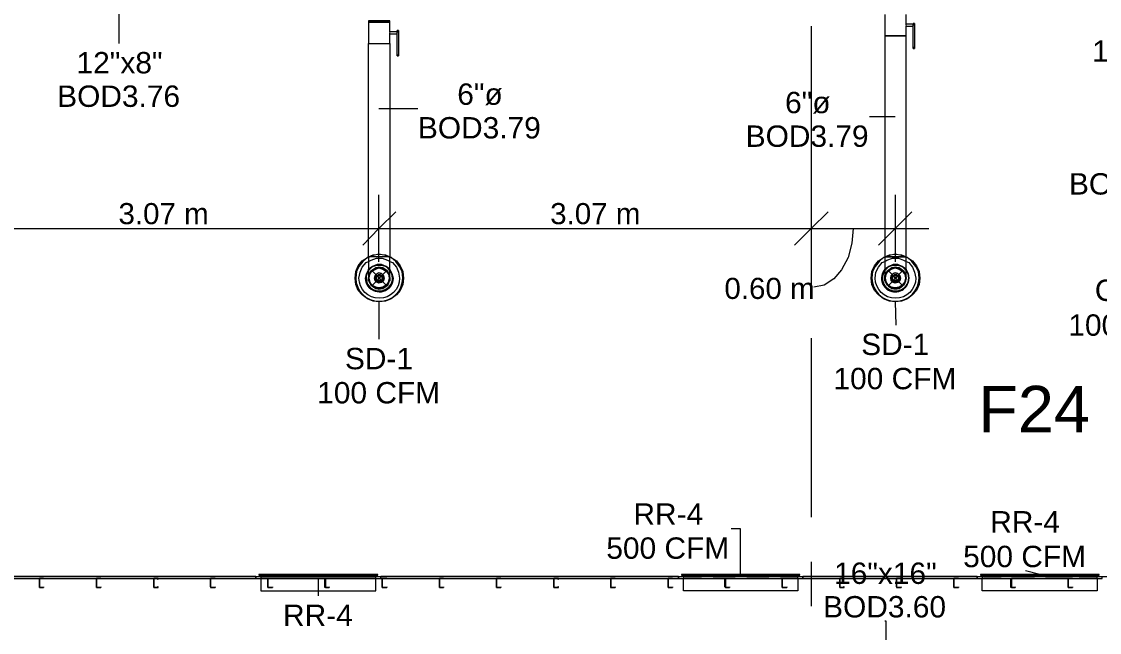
# Model space of a CAD drawing. Header units: metres. Extents: x -2 to 237, y -8 to 52.
# Drawn here: x 34.45 to 42.1, y 33.85 to 38.19 of the extents above; entities that cross this region are included whole.
import ezdxf

# ---------------------------------------------------------------- set-up
doc = ezdxf.new("R2010")
doc.units = ezdxf.units.M
doc.layers.add('HVAC - Ductos', color=5, linetype='Continuous', lineweight=0)
doc.layers.add('PDF_Text', color=7, linetype='Continuous', lineweight=0)
doc.layers.add('PDF_Geometry', color=7, linetype='Continuous', lineweight=0, true_color=0xaaaaaa)
doc.styles.add('PDF Arial-BoldMT-Identity-H', font='arial.ttf')
doc.styles.add('PDF Helvetica', font='')
doc.styles.get('PDF Helvetica').set_extended_font_data('Helvetica')

msp = doc.modelspace()

# ---------------------------------------------------------------- linework, layer by layer
at = {"layer": 'HVAC - Ductos', "lineweight": 0}
for points in [[(35.1404, 38.4513), (35.1404, 38.0389)], [(40.5788, 38.2451), (40.5788, 38.0939), (40.5788, 36.5224), (40.588, 36.5224), (40.6018, 36.5224), (40.6155, 36.5224), (40.6338, 36.5224), (40.6522, 36.5224), (40.6751, 36.5224), (40.6934, 36.5224), (40.7071, 36.5224), (40.7208, 36.5224), (40.7254, 36.5224), (40.73, 36.5224), (40.73, 38.0939), (40.73, 38.1626), (40.7805, 38.1626)], [(40.7805, 38.1672), (40.7805, 38.1718), (40.7805, 38.1764), (40.73, 38.1764), (40.73, 38.2451)], [(37.1151, 38.1169), (37.1151, 38.1214), (37.0647, 38.1214), (37.0647, 38.1901), (37.0555, 38.1901), (37.0418, 38.1901), (37.0281, 38.1901), (37.0097, 38.1901), (36.9869, 38.1901), (36.9685, 38.1901), (36.9502, 38.1901), (36.9365, 38.1901), (36.9227, 38.1901), (36.9135, 38.1901), (36.9135, 38.0389), (36.9227, 38.0389), (36.9365, 38.0389), (36.9502, 38.0389), (36.9685, 38.0389), (36.9869, 38.0389), (37.0097, 38.0389), (37.0281, 38.0389), (37.0418, 38.0389), (37.0555, 38.0389), (37.0647, 38.0389), (37.0647, 36.5224), (37.0555, 36.5224), (37.0418, 36.5224), (37.0281, 36.5224), (37.0097, 36.5224), (36.9869, 36.5224), (36.9685, 36.5224), (36.9502, 36.5224), (36.9365, 36.5224), (36.9227, 36.5224), (36.9135, 36.5224), (36.9135, 38.0389), (36.9227, 38.0389), (36.9365, 38.0389), (36.9502, 38.0389), (36.9685, 38.0389), (36.9869, 38.0389), (37.0097, 38.0389), (37.0281, 38.0389), (37.0418, 38.0389), (37.0555, 38.0389), (37.0647, 38.0389), (37.0647, 38.1077), (37.1151, 38.1077)], [(36.9135, 38.1901), (36.9135, 38.1901)], [(37.0647, 38.1901), (37.0647, 38.1901)], [(37.0647, 38.1214), (37.0647, 38.1214)], [(37.0647, 38.1214), (37.0647, 38.1214)], [(37.0647, 38.1214), (37.0647, 38.1214)], [(37.0647, 38.1214), (37.0647, 38.1214)], [(37.0647, 38.1077), (37.0647, 38.1123), (37.0647, 38.1169)], [(37.1151, 38.1306), (37.1151, 38.126), (37.1151, 38.1306)], [(37.1243, 38.1306), (37.1151, 38.1306)], [(37.1151, 37.961), (37.1151, 38.1169), (37.1151, 38.1214), (37.1151, 38.126), (37.1151, 38.1306), (37.1151, 38.126), (37.1151, 38.1214)], [(37.1151, 38.1214), (37.1151, 38.1214)], [(37.1243, 38.1306), (37.1243, 38.126), (37.1243, 38.1306)], [(37.1243, 38.1169), (37.1243, 38.1214), (37.1243, 38.126), (37.1243, 38.1306), (37.1243, 38.126), (37.1243, 38.1214), (37.1243, 38.1169), (37.1243, 37.961)], [(40.73, 38.1764), (40.73, 38.1764)], [(40.73, 38.1764), (40.73, 38.1764)], [(40.73, 38.1764), (40.73, 38.1764)], [(40.73, 38.1672), (40.73, 38.1718), (40.73, 38.1764)], [(40.73, 38.1626), (40.73, 38.1626)], [(40.73, 38.1626), (40.73, 38.1626)], [(40.7805, 38.1809), (40.7805, 38.1809)], [(40.7896, 38.1809), (40.7805, 38.1809)], [(40.7805, 38.016), (40.7805, 38.1672), (40.7805, 38.1718), (40.7805, 38.1764), (40.7805, 38.1809), (40.7805, 38.1764), (40.7805, 38.1718)], [(40.7805, 38.1764), (40.7805, 38.1764)], [(40.7896, 38.1809), (40.7896, 38.1809)], [(40.7896, 38.1672), (40.7896, 38.1718), (40.7896, 38.1764), (40.7896, 38.1809), (40.7896, 38.1764), (40.7896, 38.1718), (40.7896, 38.1672), (40.7896, 38.016)], [(37.0647, 38.1077), (37.0647, 38.1077)], [(40.7805, 38.0023), (40.7805, 38.0023)], [(40.7805, 38.0023), (40.7896, 38.0023)], [(40.7896, 38.0023), (40.7896, 38.0023)], [(37.1151, 37.9519), (37.1151, 37.9519)], [(37.1151, 37.9519), (37.1243, 37.9519)], [(37.1243, 37.9519), (37.1243, 37.9519)], [(36.9869, 37.5762), (37.2618, 37.5762)], [(40.6522, 37.5166), (40.4689, 37.5166)], [(36.9869, 36.4858), (36.9869, 36.724), (36.9869, 36.9622)], [(40.0566, 36.9622), (40.0566, 36.724), (40.0566, 36.4858)], [(40.6522, 36.9622), (40.6522, 36.724), (40.6522, 36.4858)], [(37.106, 36.8432), (36.9869, 36.724), (36.8723, 36.6049)], [(40.1756, 36.8432), (40.0566, 36.724), (39.9374, 36.6049)], [(40.7713, 36.8432), (40.6522, 36.724), (40.533, 36.6049)], [(28.8407, 36.724), (30.8566, 36.724), (32.0295, 36.724), (33.9171, 36.724), (36.9869, 36.724), (40.0566, 36.724), (40.8904, 36.724)], [(40.3543, 36.724), (40.3451, 36.6186), (40.3177, 36.5178), (40.2719, 36.4308), (40.2169, 36.3666), (40.1482, 36.3208), (40.0748, 36.3071)], [(37.0647, 36.3712), (37.0647, 36.3758), (37.0647, 36.3987), (37.0647, 36.4262), (37.0647, 36.4629), (37.0647, 36.5041), (37.0647, 36.5224), (37.0739, 36.5178), (37.1105, 36.4949), (37.138, 36.4583), (37.1563, 36.417), (37.1609, 36.3712), (37.1563, 36.3254), (37.138, 36.2842), (37.1105, 36.2521), (37.0739, 36.2246), (37.0327, 36.2063), (36.9869, 36.2017), (36.9456, 36.2063), (36.9044, 36.2246), (36.8677, 36.2521), (36.8402, 36.2842), (36.8219, 36.3254), (36.8173, 36.3712), (36.8219, 36.417), (36.8402, 36.4583), (36.8677, 36.4949), (36.9044, 36.5178), (36.9135, 36.5224), (36.9135, 36.4812), (36.9135, 36.4399), (36.9135, 36.4078), (36.9135, 36.385), (36.9135, 36.3712), (36.9135, 36.3758), (36.9135, 36.3712), (36.9135, 36.3529), (36.9135, 36.3712)], [(37.0647, 36.5178), (37.0327, 36.5316), (36.9869, 36.5407), (36.9456, 36.5316), (36.9135, 36.5178)], [(36.9135, 36.5224), (36.9456, 36.5361), (36.9869, 36.5407), (37.0327, 36.5361), (37.0647, 36.5224)], [(37.0647, 36.5224), (37.0555, 36.5224), (37.0418, 36.5224), (37.0281, 36.5224), (37.0097, 36.5224), (36.9869, 36.5224), (36.9685, 36.5224), (36.9502, 36.5224), (36.9365, 36.5224), (36.9227, 36.5224), (36.9135, 36.5224)], [(36.9135, 36.4903), (36.9319, 36.4995), (36.9685, 36.5132), (37.0097, 36.5132), (37.0464, 36.4995), (37.0647, 36.4903)], [(40.73, 36.3712), (40.73, 36.3758), (40.73, 36.3987), (40.73, 36.4262), (40.73, 36.4629), (40.73, 36.5041), (40.73, 36.5224), (40.7392, 36.5178), (40.7759, 36.4949), (40.8033, 36.4583), (40.8217, 36.417), (40.8263, 36.3712), (40.8217, 36.3254), (40.8033, 36.2842), (40.7759, 36.2521), (40.7392, 36.2246), (40.698, 36.2063), (40.6522, 36.2017), (40.6109, 36.2063), (40.5696, 36.2246), (40.533, 36.2521), (40.5056, 36.2842), (40.4872, 36.3254), (40.4826, 36.3712), (40.4872, 36.417), (40.5056, 36.4583), (40.533, 36.4949), (40.5696, 36.5178), (40.5788, 36.5224), (40.5788, 36.4812), (40.5788, 36.4399), (40.5788, 36.4078), (40.5788, 36.385), (40.5788, 36.3712), (40.5788, 36.3758), (40.5788, 36.3712), (40.5788, 36.3529), (40.5788, 36.3712)], [(40.73, 36.5178), (40.698, 36.5316), (40.6522, 36.5407), (40.6109, 36.5316), (40.5788, 36.5178)], [(40.5788, 36.5224), (40.6109, 36.5361), (40.6522, 36.5407), (40.698, 36.5361), (40.73, 36.5224)], [(40.73, 36.5224), (40.7254, 36.5224), (40.7208, 36.5224), (40.7071, 36.5224), (40.6934, 36.5224), (40.6751, 36.5224), (40.6522, 36.5224), (40.6338, 36.5224), (40.6155, 36.5224), (40.6018, 36.5224), (40.588, 36.5224), (40.5788, 36.5224)], [(40.5788, 36.4903), (40.5926, 36.4995), (40.6338, 36.5132), (40.6751, 36.5132), (40.7117, 36.4995), (40.73, 36.4903)], [(37.0647, 36.3758), (37.0647, 36.3896), (37.0555, 36.4078), (37.0418, 36.4262), (37.0281, 36.4354), (37.0097, 36.4445), (36.9869, 36.4491), (36.9685, 36.4445), (36.9502, 36.4354), (36.9365, 36.4262), (36.9227, 36.4078), (36.9135, 36.3896), (36.9135, 36.3758)], [(36.9365, 36.3162), (36.9365, 36.3208), (36.9273, 36.3346), (36.9181, 36.3529), (36.9135, 36.3712), (36.9181, 36.3896), (36.9273, 36.4078), (36.9365, 36.4216), (36.9593, 36.4399), (36.9639, 36.4445)], [(36.9181, 36.3987), (36.9227, 36.4033), (36.9365, 36.4216), (36.9502, 36.4354), (36.9685, 36.4445), (36.9869, 36.4445), (37.0097, 36.4445), (37.0281, 36.4354), (37.0418, 36.4216), (37.051, 36.4078), (37.0601, 36.3896), (37.0647, 36.3712), (37.0601, 36.3529), (37.051, 36.3346), (37.0418, 36.3208), (37.0281, 36.3071), (37.0097, 36.3025), (36.9869, 36.2979), (36.9685, 36.3025), (36.9502, 36.3071), (36.9365, 36.3208)], [(36.9593, 36.4399), (36.9593, 36.4399)], [(36.9639, 36.4399), (36.9869, 36.4445), (37.0143, 36.4399)], [(37.0143, 36.4445), (37.0189, 36.4399), (37.0418, 36.4216), (37.0555, 36.4033), (37.0601, 36.3987)], [(37.0189, 36.4399), (37.0189, 36.4399)], [(40.5788, 36.3758), (40.5788, 36.3896), (40.588, 36.4078), (40.6018, 36.4262), (40.6246, 36.4399)], [(40.588, 36.4033), (40.6018, 36.4216), (40.6155, 36.4354), (40.6018, 36.4262)], [(40.6797, 36.4445), (40.6842, 36.4399), (40.7071, 36.4216), (40.7163, 36.4078), (40.7254, 36.3896), (40.7208, 36.4078), (40.7071, 36.4262), (40.6934, 36.4354), (40.6751, 36.4445), (40.6522, 36.4491), (40.6338, 36.4445), (40.6155, 36.4354), (40.6338, 36.4445), (40.6522, 36.4445), (40.6751, 36.4445), (40.6888, 36.4354), (40.7071, 36.4216), (40.7208, 36.4033), (40.7254, 36.3987)], [(40.62, 36.4399), (40.6246, 36.4399), (40.6292, 36.4445)], [(40.6292, 36.4399), (40.6522, 36.4445), (40.6797, 36.4399)], [(40.6842, 36.4399), (40.6842, 36.4399)], [(36.9227, 36.3483), (36.9135, 36.3712), (36.9227, 36.3987)], [(36.9135, 36.3712), (36.9135, 36.3712)], [(36.9181, 36.3987), (36.9181, 36.3987)], [(37.0555, 36.3987), (37.0647, 36.3712), (37.0555, 36.3483)], [(37.0601, 36.3987), (37.0601, 36.3987)], [(40.73, 36.3758), (40.7254, 36.3896), (40.73, 36.3712), (40.7254, 36.3529), (40.7254, 36.3483), (40.7254, 36.3529), (40.7163, 36.3346), (40.7071, 36.3208), (40.6888, 36.3071), (40.6751, 36.3025), (40.6522, 36.2979), (40.6338, 36.3025), (40.6155, 36.3071), (40.6018, 36.3208), (40.5926, 36.3346), (40.5834, 36.3529), (40.5788, 36.3712), (40.5834, 36.3896), (40.5926, 36.4078), (40.6018, 36.4216)], [(40.5834, 36.3483), (40.5788, 36.3529), (40.5834, 36.3483), (40.5788, 36.3712), (40.5834, 36.3987), (40.5834, 36.4033)], [(40.5788, 36.3712), (40.5788, 36.3712)], [(40.5834, 36.3987), (40.5834, 36.3987)], [(40.7208, 36.3987), (40.73, 36.3712), (40.7208, 36.3483)], [(40.7254, 36.3987), (40.7254, 36.3987)], [(36.9227, 36.3392), (36.9181, 36.3438)], [(36.9593, 36.3071), (36.9365, 36.3208), (36.9227, 36.3392)], [(36.9502, 36.3071), (36.9502, 36.3071)], [(36.9502, 36.3071), (36.9502, 36.3071)], [(36.9639, 36.3025), (36.9593, 36.3025)], [(37.0143, 36.3025), (36.9869, 36.2979), (36.9639, 36.3025)], [(36.9869, 36.2934), (36.9869, 36.2934)], [(37.0189, 36.3025), (37.0143, 36.3025)], [(37.0555, 36.3392), (37.0418, 36.3208), (37.0189, 36.3071)], [(37.0281, 36.3071), (37.0281, 36.3071)], [(37.0281, 36.3071), (37.0281, 36.3071)], [(37.0418, 36.3162), (37.0418, 36.3162)], [(37.0601, 36.3438), (37.0555, 36.3392)], [(40.5834, 36.3392), (40.5834, 36.3438)], [(40.6246, 36.3071), (40.6018, 36.3208), (40.588, 36.3392)], [(40.6018, 36.3162), (40.6018, 36.3162)], [(40.6155, 36.3071), (40.6155, 36.3071)], [(40.6155, 36.3071), (40.6155, 36.3071)], [(40.6292, 36.3025), (40.6246, 36.3025), (40.62, 36.3025)], [(40.6797, 36.3025), (40.6522, 36.2979), (40.6292, 36.3025)], [(40.6842, 36.3025), (40.6797, 36.3025)], [(40.7208, 36.3392), (40.7071, 36.3208), (40.6842, 36.3071)], [(40.6934, 36.3071), (40.6934, 36.3071)], [(40.6934, 36.3071), (40.6934, 36.3071)], [(40.7254, 36.3438), (40.7208, 36.3392)], [(36.9869, 36.2017), (36.9869, 35.936)], [(40.6522, 36.2017), (40.6567, 36.0367)], [(39.5526, 34.2637), (39.5526, 34.5889), (39.4884, 34.5889)], [(41.6784, 34.2637), (41.5776, 34.2912)], [(36.1347, 34.2591), (36.9777, 34.2591), (36.9777, 34.2637), (36.1347, 34.2637), (36.1347, 34.2591), (36.1484, 34.2591), (36.1484, 34.2362), (36.9639, 34.2362), (36.1484, 34.2362), (36.1484, 34.1492), (36.9639, 34.1492), (36.9639, 34.2362), (36.9639, 34.2591), (36.9731, 34.2591)], [(36.9502, 34.2637), (36.1576, 34.2637)], [(36.5562, 34.2362), (36.5562, 34.1125)], [(36.9593, 34.2362), (36.9593, 34.2362)], [(39.1357, 34.2591), (39.974, 34.2591)], [(39.9512, 34.2637), (39.1585, 34.2637)], [(39.9558, 34.2362), (39.9558, 34.2362)], [(41.2615, 34.2591), (41.2706, 34.2591), (41.2706, 34.2362), (42.0862, 34.2362), (42.0862, 34.1492), (41.2706, 34.1492), (41.2706, 34.2362), (42.0862, 34.2362), (42.0862, 34.2591), (42.0999, 34.2591), (42.0999, 34.2637), (41.2569, 34.2637), (41.2569, 34.2591), (42.0999, 34.2591)], [(42.077, 34.2637), (41.2798, 34.2637)], [(42.0816, 34.2362), (42.0816, 34.2362)], [(40.588, 33.3519), (40.588, 33.9338), (40.5788, 33.9338)]]:
    msp.add_lwpolyline(points, dxfattribs=at)
for points in [[(37.0647, 38.1993), (37.0555, 38.1993), (37.0418, 38.1993), (37.0281, 38.1993), (37.0097, 38.1993), (36.9869, 38.1993), (36.9685, 38.1993), (36.9502, 38.1993), (36.9365, 38.1993), (36.9227, 38.1993), (36.9135, 38.1993), (36.9135, 38.1901), (36.9227, 38.1901), (36.9365, 38.1901), (36.9502, 38.1901), (36.9685, 38.1901), (36.9869, 38.1901), (37.0097, 38.1901), (37.0281, 38.1901), (37.0418, 38.1901), (37.0555, 38.1901), (37.0647, 38.1901)], [(40.73, 38.0939), (40.7254, 38.0939), (40.7208, 38.0939), (40.7071, 38.0939), (40.6934, 38.0939), (40.6751, 38.0939), (40.6522, 38.0939), (40.6338, 38.0939), (40.6155, 38.0939), (40.6018, 38.0939), (40.588, 38.0939), (40.5788, 38.0939), (40.588, 38.0939), (40.6018, 38.0939), (40.6155, 38.0939), (40.6338, 38.0939), (40.6522, 38.0939), (40.6751, 38.0939), (40.6934, 38.0939), (40.7071, 38.0939), (40.7208, 38.0939), (40.7254, 38.0939)], [(37.1151, 37.961), (37.1151, 37.9564), (37.1151, 37.9519), (37.1151, 37.9564)], [(37.1243, 37.961), (37.1243, 37.9564), (37.1243, 37.9519), (37.1243, 37.9564)], [(40.7805, 38.016), (40.7805, 38.0114), (40.7805, 38.0068), (40.7805, 38.0023), (40.7805, 38.0068), (40.7805, 38.0114)], [(40.7896, 38.016), (40.7896, 38.0114), (40.7896, 38.0068), (40.7896, 38.0023), (40.7896, 38.0068), (40.7896, 38.0114)], [(36.9135, 36.4354), (36.941, 36.4537), (36.9731, 36.4675), (37.0052, 36.4675), (37.0373, 36.4537), (37.0647, 36.4354), (37.0647, 36.4308), (37.0647, 36.4354), (37.0373, 36.4537), (37.0052, 36.4675), (36.9731, 36.4675), (36.941, 36.4537), (36.9135, 36.4354), (36.9135, 36.4308)], [(37.0601, 36.4308), (37.0373, 36.4537), (37.0052, 36.4629), (36.9731, 36.4629), (36.941, 36.4537), (36.9181, 36.4308), (36.9135, 36.4262), (36.9181, 36.4308), (36.941, 36.4537), (36.9731, 36.4629), (37.0052, 36.4629), (37.0373, 36.4537), (37.0601, 36.4308), (37.0647, 36.4262)], [(36.9227, 36.3987), (36.9365, 36.4216), (36.9639, 36.4354), (36.9869, 36.4445), (37.0143, 36.4354), (37.0373, 36.4216), (37.0555, 36.3987), (37.0601, 36.3712), (37.0555, 36.3438), (37.0373, 36.3208), (37.0143, 36.3071), (36.9869, 36.3025), (36.9639, 36.3071), (36.9365, 36.3208), (36.9227, 36.3438), (36.9181, 36.3712)], [(37.0877, 36.3712), (37.0785, 36.4033), (37.0647, 36.4308), (37.0785, 36.4033)], [(40.5788, 36.4354), (40.6063, 36.4537), (40.6384, 36.4675), (40.6705, 36.4675), (40.7025, 36.4537), (40.73, 36.4354), (40.73, 36.4308), (40.73, 36.4354), (40.7025, 36.4537), (40.6705, 36.4675), (40.6384, 36.4675), (40.6063, 36.4537), (40.5788, 36.4354), (40.5788, 36.4308)], [(40.7254, 36.4308), (40.7025, 36.4537), (40.6705, 36.4629), (40.6384, 36.4629), (40.6063, 36.4537), (40.5834, 36.4308), (40.5788, 36.4262), (40.5834, 36.4308), (40.6063, 36.4537), (40.6384, 36.4629), (40.6705, 36.4629), (40.7025, 36.4537), (40.7254, 36.4308), (40.73, 36.4262)], [(40.588, 36.3987), (40.6018, 36.4216), (40.6246, 36.4354), (40.6522, 36.4445), (40.6797, 36.4354), (40.7025, 36.4216), (40.7208, 36.3987), (40.7254, 36.3712), (40.7208, 36.3438), (40.7025, 36.3208), (40.6797, 36.3071), (40.6522, 36.3025), (40.6246, 36.3071), (40.6018, 36.3208), (40.588, 36.3438), (40.5834, 36.3712)], [(40.7484, 36.3712), (40.7438, 36.4033), (40.73, 36.4308), (40.7438, 36.4033)], [(36.9593, 36.3896), (36.9548, 36.3712), (36.9593, 36.3896), (36.9731, 36.4033), (36.9869, 36.4078), (37.0052, 36.4033), (37.0189, 36.3896), (37.0235, 36.3712), (37.0189, 36.3896), (37.0052, 36.4033), (36.9869, 36.4078), (36.9731, 36.4033)], [(37.0189, 36.3529), (37.0235, 36.3712), (37.0189, 36.3529), (37.0052, 36.3392), (36.9869, 36.3346), (36.9731, 36.3392), (36.9593, 36.3529), (36.9548, 36.3712), (36.9593, 36.3529), (36.9731, 36.3438), (36.9869, 36.3392), (37.0052, 36.3438)], [(36.9685, 36.385), (36.9639, 36.3712), (36.9685, 36.385), (36.9823, 36.3941), (36.996, 36.3941), (37.0097, 36.385), (37.0143, 36.3712), (37.0097, 36.385), (36.996, 36.3941), (36.9823, 36.3941)], [(37.0097, 36.3574), (37.0143, 36.3712), (37.0097, 36.3574), (36.996, 36.3483), (36.9823, 36.3483), (36.9685, 36.3574), (36.9639, 36.3712), (36.9685, 36.3574), (36.9823, 36.3483), (36.996, 36.3483)], [(36.9731, 36.385), (36.9869, 36.3896), (37.0052, 36.385), (37.0097, 36.3712), (37.0052, 36.3574), (36.9869, 36.3529), (36.9731, 36.3574), (36.9685, 36.3712)], [(36.9869, 36.3758), (36.9823, 36.3712), (36.9869, 36.3758), (36.9914, 36.3758), (36.996, 36.3712), (36.9914, 36.3758)], [(36.9914, 36.3666), (36.996, 36.3712), (36.9914, 36.3666), (36.9869, 36.3666), (36.9823, 36.3712), (36.9869, 36.3666)], [(37.0647, 36.3529), (37.0647, 36.3712), (37.0647, 36.3758), (37.0647, 36.3712)], [(40.6246, 36.3896), (40.62, 36.3712), (40.6246, 36.3896), (40.6384, 36.4033), (40.6522, 36.4078), (40.6705, 36.4033), (40.6842, 36.3896), (40.6888, 36.3712), (40.6842, 36.3896), (40.6705, 36.4033), (40.6522, 36.4078), (40.6384, 36.4033)], [(40.6842, 36.3529), (40.6888, 36.3712), (40.6842, 36.3529), (40.6705, 36.3392), (40.6522, 36.3346), (40.6384, 36.3392), (40.6246, 36.3529), (40.62, 36.3712), (40.6246, 36.3529), (40.6384, 36.3438), (40.6522, 36.3392), (40.6705, 36.3438)], [(40.6338, 36.385), (40.6292, 36.3712), (40.6338, 36.385), (40.6476, 36.3941), (40.6613, 36.3941), (40.6751, 36.385), (40.6797, 36.3712), (40.6751, 36.385), (40.6613, 36.3941), (40.6476, 36.3941)], [(40.6751, 36.3574), (40.6797, 36.3712), (40.6751, 36.3574), (40.6613, 36.3483), (40.6476, 36.3483), (40.6338, 36.3574), (40.6292, 36.3712), (40.6338, 36.3574), (40.6476, 36.3483), (40.6613, 36.3483)], [(40.6384, 36.385), (40.6522, 36.3896), (40.6705, 36.385), (40.6751, 36.3712), (40.6705, 36.3574), (40.6522, 36.3529), (40.6384, 36.3574), (40.6338, 36.3712)], [(40.6522, 36.3758), (40.6476, 36.3712), (40.6522, 36.3758), (40.6567, 36.3758), (40.6613, 36.3712), (40.6567, 36.3758)], [(40.6567, 36.3666), (40.6613, 36.3712), (40.6567, 36.3666), (40.6522, 36.3666), (40.6476, 36.3712), (40.6522, 36.3666)], [(40.7254, 36.3529), (40.73, 36.3712), (40.73, 36.3758), (40.73, 36.3712)], [(36.9135, 36.3529), (36.9181, 36.3483)], [(36.9181, 36.3483), (36.9227, 36.3346), (36.9365, 36.3208), (36.9227, 36.3346)], [(36.9365, 36.3162), (36.9502, 36.3071), (36.9685, 36.2979), (36.9869, 36.2934), (37.0097, 36.2979), (37.0281, 36.3071), (37.0418, 36.3162), (37.0555, 36.3346), (37.0601, 36.3483), (37.0555, 36.3346), (37.0418, 36.3162), (37.0281, 36.3071), (37.0097, 36.2979), (36.9869, 36.2934), (36.9685, 36.2979), (36.9502, 36.3071)], [(37.0601, 36.3483), (37.0647, 36.3529)], [(36.2813, 34.2362), (36.1576, 34.2362)], [(36.5195, 34.2362), (36.3592, 34.2362)], [(36.7578, 34.2362), (36.5974, 34.2362)], [(36.9593, 34.2362), (36.8356, 34.2362)], [(39.974, 34.2637), (39.1357, 34.2637), (39.1357, 34.2591), (39.1494, 34.2591), (39.1494, 34.2362), (39.9604, 34.2362), (39.9604, 34.2591), (39.974, 34.2591)], [(39.9604, 34.2362), (39.9604, 34.1492), (39.1494, 34.1492), (39.1494, 34.2362)], [(39.2777, 34.2362), (39.1585, 34.2362)], [(39.5159, 34.2362), (39.3601, 34.2362)], [(39.7541, 34.2362), (39.5984, 34.2362)], [(39.9558, 34.2362), (39.8366, 34.2362)], [(41.4035, 34.2362), (41.2798, 34.2362)], [(41.6418, 34.2362), (41.4814, 34.2362)], [(41.8801, 34.2362), (41.7196, 34.2362)], [(42.0816, 34.2362), (41.9579, 34.2362)]]:
    msp.add_lwpolyline(points, close=True, dxfattribs=at)
for points in [[(36.9135, 36.5178), (36.9044, 36.5178), (36.8723, 36.4903), (36.8448, 36.4537), (36.8265, 36.417), (36.8219, 36.3712, 0.986577), (37.1563, 36.3712), (37.1517, 36.417), (37.1335, 36.4537), (37.106, 36.4903), (37.0739, 36.5178), (37.0647, 36.5178)], [(40.5788, 36.5178), (40.5696, 36.5178), (40.5376, 36.4903), (40.5102, 36.4537), (40.4918, 36.417), (40.4872, 36.3712, 0.986375), (40.8217, 36.3712), (40.8171, 36.417), (40.7987, 36.4537), (40.7713, 36.4903), (40.7392, 36.5178), (40.73, 36.5178)], [(37.0647, 36.4903), (37.0831, 36.4812), (37.1105, 36.4491), (37.1243, 36.4124), (37.1335, 36.3712, -0.994109), (36.8448, 36.3712), (36.854, 36.4124), (36.8677, 36.4491), (36.8952, 36.4812), (36.9135, 36.4903)], [(40.73, 36.4903), (40.7484, 36.4812), (40.7759, 36.4491), (40.7896, 36.4124), (40.7987, 36.3712, -0.994385), (40.5102, 36.3712), (40.5147, 36.4124), (40.533, 36.4491), (40.5605, 36.4812), (40.5788, 36.4903)]]:
    msp.add_lwpolyline(points, format="xyb", dxfattribs=at)
for points in [[(36.8906, 36.3712), (36.8998, 36.4033), (36.9135, 36.4308, 1.404441), (37.0877, 36.3712, -0.98969)], [(40.5788, 36.4308), (40.5651, 36.4033), (40.556, 36.3712, 1.018357), (40.7484, 36.3712), (40.7438, 36.4033), (40.73, 36.4262, -1.368993), (40.5605, 36.3712), (40.5651, 36.4033), (40.5788, 36.4262, 1.368411), (40.7484, 36.3712, -1.434872)], [(37.0831, 36.3712), (37.0785, 36.4033), (37.0647, 36.4262, -1.368432), (36.8952, 36.3712), (36.8998, 36.4033), (36.9135, 36.4262, 1.368411)], [(40.5834, 36.3483, 0.751009), (40.7254, 36.3483, -0.751297)]]:
    msp.add_lwpolyline(points, format="xyb", close=True, dxfattribs=at)
at = {"layer": 'PDF_Geometry', "lineweight": 0}
for points in [[(40.0566, 38.1626), (40.0566, 36.8935)], [(40.0566, 36.5774), (40.0566, 36.2612)], [(40.0566, 35.9451), (40.0566, 34.6714)], [(40.0566, 34.3553), (40.0566, 34.0391)], [(33.1108, 34.2499), (33.9996, 34.2499), (36.1118, 34.2499), (36.1118, 34.2362), (37.0006, 34.2362), (37.0006, 34.2499)], [(35.8231, 34.2362), (36.1118, 34.2362), (36.1118, 34.2499), (33.9996, 34.2499), (33.9996, 34.2362), (34.1691, 34.2362)], [(34.2012, 34.2362), (34.5769, 34.2362)], [(34.6044, 34.2362), (34.9847, 34.2362)], [(35.0122, 34.2362), (35.3879, 34.2362)], [(35.4153, 34.2362), (35.7956, 34.2362)], [(36.1118, 34.2499), (37.0006, 34.2499), (39.1127, 34.2499), (39.1127, 34.2362), (39.997, 34.2362), (39.997, 34.2499)], [(36.1988, 34.2362), (36.1988, 34.2362)], [(36.1988, 34.2362), (36.1988, 34.2362)], [(36.2309, 34.2362), (36.2309, 34.2316), (36.2309, 34.2362), (36.1988, 34.2362)], [(36.2309, 34.2316), (36.2309, 34.2316)], [(36.6065, 34.2362), (36.6065, 34.2362)], [(36.6341, 34.2362), (36.6341, 34.2316), (36.6341, 34.2362), (36.6065, 34.2362)], [(36.6341, 34.2316), (36.6341, 34.2316)], [(39.0714, 34.2362), (39.1127, 34.2362), (39.1127, 34.2499), (37.0006, 34.2499), (37.0006, 34.2362), (37.0097, 34.2362)], [(37.0418, 34.2362), (37.4175, 34.2362)], [(37.445, 34.2362), (37.8253, 34.2362)], [(37.8528, 34.2362), (38.2285, 34.2362)], [(38.2605, 34.2362), (38.6363, 34.2362)], [(38.6637, 34.2362), (39.0394, 34.2362)], [(39.1127, 34.2499), (39.997, 34.2499), (41.234, 34.2499), (41.234, 34.2362), (42.1228, 34.2362), (42.1228, 34.2499)], [(39.4472, 34.2362), (39.4472, 34.2362)], [(39.4746, 34.2362), (39.4746, 34.2316), (39.4746, 34.2362), (39.4472, 34.2362)], [(39.4746, 34.2316), (39.4746, 34.2316)], [(39.8504, 34.2362), (39.8504, 34.2362)], [(39.8824, 34.2362), (39.8824, 34.2316), (39.8824, 34.2362), (39.855, 34.2362), (39.8504, 34.2362)], [(39.8824, 34.2316), (39.8824, 34.2316)], [(41.1012, 34.2362), (41.234, 34.2362), (41.234, 34.2499), (39.997, 34.2499), (39.997, 34.2362), (40.2581, 34.2362)], [(40.2856, 34.2362), (40.6659, 34.2362)], [(40.6934, 34.2362), (41.0691, 34.2362)], [(41.234, 34.2499), (42.1228, 34.2499), (42.1962, 34.2499), (42.2878, 34.2499), (42.9933, 34.2499), (42.9933, 34.2362), (43.3462, 34.2362), (43.3462, 34.2499)], [(41.4768, 34.2362), (41.4768, 34.2362)], [(41.5044, 34.2362), (41.5044, 34.2316), (41.5044, 34.2362), (41.4768, 34.2362)], [(41.5044, 34.2316), (41.5044, 34.2316)], [(41.8801, 34.2362), (41.8801, 34.2362)], [(41.8801, 34.2362), (41.8801, 34.2362)], [(41.9121, 34.2362), (41.9121, 34.2316), (41.9121, 34.2362), (41.8801, 34.2362)], [(41.9121, 34.2316), (41.9121, 34.2316)], [(36.2309, 34.1766), (36.2309, 34.1766)], [(36.6341, 34.1766), (36.6341, 34.1766)], [(39.4746, 34.1766), (39.4746, 34.1766)], [(39.8824, 34.1766), (39.8824, 34.1766)], [(41.5044, 34.1766), (41.5044, 34.1766)], [(41.9121, 34.1766), (41.9121, 34.1766)]]:
    msp.add_lwpolyline(points, dxfattribs=at)
at = {"layer": 'PDF_Geometry', "color": 8, "lineweight": 0, "true_color": 0x808080}
for points in [[(37.051, 36.417), (37.0143, 36.4445), (36.9639, 36.4445), (36.9273, 36.417), (36.9135, 36.3712), (36.9273, 36.3254), (36.9639, 36.2979), (37.0143, 36.2979), (37.051, 36.3254), (37.0647, 36.3712)], [(40.7163, 36.417), (40.6797, 36.4445), (40.6292, 36.4445), (40.5926, 36.417), (40.5788, 36.3712), (40.5926, 36.3254), (40.6292, 36.2979), (40.6797, 36.2979), (40.7163, 36.3254), (40.73, 36.3712)]]:
    msp.add_lwpolyline(points, close=True, dxfattribs=at)
for points in [[(36.9365, 36.4262), (37.0418, 36.3162)], [(37.0418, 36.4262), (36.9365, 36.3162)], [(40.6018, 36.4262), (40.7071, 36.3162)], [(40.7071, 36.4262), (40.6018, 36.3162)]]:
    msp.add_lwpolyline(points, dxfattribs=at)
at = {"layer": 'PDF_Geometry', "lineweight": 0}
for points in [[(34.6044, 34.2362), (34.5769, 34.2362), (34.5769, 34.1766), (34.5769, 34.172), (34.6044, 34.172), (34.6044, 34.1766), (34.6044, 34.172), (34.5769, 34.172), (34.5769, 34.1766), (34.5769, 34.2362), (34.6044, 34.2362), (34.6044, 34.2316)], [(35.0122, 34.2362), (34.9847, 34.2362), (34.9801, 34.2362), (34.9801, 34.1766), (34.9801, 34.172), (34.9847, 34.172), (35.0122, 34.172), (35.0122, 34.1766), (35.0122, 34.172), (34.9847, 34.172), (34.9801, 34.172), (34.9801, 34.1766), (34.9801, 34.2362), (34.9847, 34.2362), (35.0122, 34.2362), (35.0122, 34.2316)], [(35.4199, 34.2362), (35.3879, 34.2362), (35.3879, 34.1766), (35.3879, 34.172), (35.4199, 34.172), (35.4199, 34.1766), (35.4153, 34.1766), (35.4153, 34.172), (35.3879, 34.172), (35.3879, 34.1766), (35.3879, 34.2362), (35.4153, 34.2362), (35.4153, 34.2316), (35.4199, 34.2316)], [(35.8231, 34.2362), (35.7956, 34.2362), (35.791, 34.2362), (35.791, 34.1766), (35.791, 34.172), (35.7956, 34.172), (35.8231, 34.172), (35.8231, 34.1766), (35.8231, 34.172), (35.7956, 34.172), (35.791, 34.1766), (35.791, 34.2362), (35.7956, 34.2362), (35.8231, 34.2362), (35.8231, 34.2316)], [(36.1988, 34.1766), (36.1988, 34.172), (36.2309, 34.172), (36.2309, 34.1766), (36.2309, 34.172), (36.1988, 34.172), (36.1988, 34.1766), (36.1988, 34.2362)], [(36.6065, 34.1766), (36.6065, 34.172), (36.6341, 34.172), (36.6341, 34.1766), (36.6341, 34.172), (36.6065, 34.172), (36.6019, 34.172), (36.6019, 34.1766), (36.6019, 34.2362), (36.6065, 34.2362)], [(37.0418, 34.2362), (37.0097, 34.2362), (37.0097, 34.1766), (37.0097, 34.172), (37.0418, 34.172), (37.0418, 34.1766), (37.0418, 34.172), (37.0097, 34.172), (37.0097, 34.1766), (37.0097, 34.2362), (37.0418, 34.2362), (37.0418, 34.2316)], [(37.445, 34.2362), (37.4175, 34.2362), (37.4175, 34.1766), (37.4175, 34.172), (37.445, 34.172), (37.445, 34.1766), (37.445, 34.172), (37.4175, 34.172), (37.4175, 34.1766), (37.4175, 34.2362), (37.445, 34.2362), (37.445, 34.2316)], [(37.8528, 34.2362), (37.8253, 34.2362), (37.8207, 34.2362), (37.8207, 34.1766), (37.8207, 34.172), (37.8253, 34.172), (37.8528, 34.172), (37.8528, 34.1766), (37.8528, 34.172), (37.8253, 34.172), (37.8207, 34.172), (37.8207, 34.1766), (37.8207, 34.2362), (37.8253, 34.2362), (37.8528, 34.2362), (37.8528, 34.2316)], [(38.2605, 34.2362), (38.2285, 34.2362), (38.2285, 34.1766), (38.2285, 34.172), (38.2605, 34.172), (38.2605, 34.1766), (38.2559, 34.1766), (38.2559, 34.172), (38.2285, 34.172), (38.2285, 34.1766), (38.2285, 34.2362), (38.2559, 34.2362), (38.2559, 34.2316), (38.2605, 34.2316)], [(38.6637, 34.2362), (38.6363, 34.2362), (38.6317, 34.2362), (38.6317, 34.1766), (38.6317, 34.172), (38.6363, 34.172), (38.6637, 34.172), (38.6637, 34.1766), (38.6637, 34.172), (38.6363, 34.172), (38.6363, 34.1766), (38.6363, 34.2362), (38.6637, 34.2362), (38.6637, 34.2316)], [(39.0714, 34.2362), (39.0394, 34.2362), (39.0394, 34.1766), (39.0394, 34.172), (39.0714, 34.172), (39.0714, 34.1766), (39.0714, 34.172), (39.0394, 34.172), (39.0394, 34.1766), (39.0394, 34.2362), (39.0714, 34.2362), (39.0714, 34.2316)], [(39.4472, 34.1766), (39.4472, 34.172), (39.4746, 34.172), (39.4746, 34.1766), (39.4746, 34.172), (39.4472, 34.172), (39.4426, 34.1766), (39.4426, 34.2362), (39.4472, 34.2362)], [(39.8504, 34.1766), (39.8504, 34.172), (39.855, 34.172), (39.8824, 34.172), (39.8824, 34.1766), (39.8824, 34.172), (39.855, 34.172), (39.8504, 34.172), (39.8504, 34.1766), (39.8504, 34.2362)], [(40.2902, 34.2362), (40.2581, 34.2362), (40.2581, 34.1766), (40.2581, 34.172), (40.2902, 34.172), (40.2902, 34.1766), (40.2856, 34.1766), (40.2856, 34.172), (40.2581, 34.172), (40.2581, 34.1766), (40.2581, 34.2362), (40.2856, 34.2362), (40.2856, 34.2316), (40.2902, 34.2316)], [(40.6934, 34.2362), (40.6659, 34.2362), (40.6613, 34.2362), (40.6613, 34.1766), (40.6613, 34.172), (40.6659, 34.172), (40.6934, 34.172), (40.6934, 34.1766), (40.6934, 34.172), (40.6659, 34.172), (40.6613, 34.1766), (40.6613, 34.2362), (40.6659, 34.2362), (40.6934, 34.2362), (40.6934, 34.2316)], [(41.1012, 34.2362), (41.0691, 34.2362), (41.0691, 34.1766), (41.0691, 34.172), (41.1012, 34.172), (41.1012, 34.1766), (41.1012, 34.172), (41.0691, 34.172), (41.0691, 34.1766), (41.0691, 34.2362), (41.1012, 34.2362), (41.1012, 34.2316)], [(41.4768, 34.1766), (41.4768, 34.172), (41.5044, 34.172), (41.5044, 34.1766), (41.5044, 34.172), (41.4768, 34.172), (41.4723, 34.172), (41.4723, 34.1766), (41.4723, 34.2362), (41.4768, 34.2362)], [(41.8801, 34.1766), (41.8801, 34.172), (41.9121, 34.172), (41.9121, 34.1766), (41.9121, 34.172), (41.8801, 34.172), (41.8801, 34.1766), (41.8801, 34.2362)]]:
    msp.add_lwpolyline(points, close=True, dxfattribs=at)
at = {"layer": 'PDF_Geometry', "color": 254, "lineweight": 0, "true_color": 0xd2d2d2}
for points in [[(35.8231, 34.2316), (35.8231, 34.2316)], [(37.8207, 34.2178), (37.8207, 34.2178)], [(37.839, 34.2362), (37.839, 34.2362)], [(35.3879, 34.1766), (35.3879, 34.1766)], [(35.791, 34.1995), (35.791, 34.1995)], [(37.4175, 34.195), (37.4175, 34.195)]]:
    msp.add_lwpolyline(points, dxfattribs=at)

# ---------------------------------------------------------------- texts
at = {"layer": 'PDF_Text', "lineweight": 0, "attachment_point": 4, "style": 'PDF Helvetica'}
for s, insert, char_height in [('100 CFM', (42.051, 37.9837), 0.1519), ('12"x8"', (34.8393, 37.9012), 0.1519), ('BOD3.76', (34.7019, 37.663), 0.1519), ('6"ø', (37.5426, 37.6767), 0.1519), ('6"ø', (39.8701, 37.6171), 0.1519), ('BOD3.79', (37.2631, 37.4385), 0.1519), ('BOD3.79', (39.5906, 37.3789), 0.1519), ('BOD3.76', (41.8861, 37.0399), 0.1519), ('3.07 m', (35.1371, 36.8284), 0.15002), ('3.07 m', (38.2024, 36.8284), 0.15002), ('0.60 m', (39.4394, 36.2969), 0.15002), ('CD-1', (42.0694, 36.2839), 0.1519), ('100 CFM', (41.8815, 36.0364), 0.1519), ('SD-1', (40.4108, 35.899), 0.1519), ('SD-1', (36.7453, 35.7982), 0.1519), ('100 CFM', (40.2137, 35.6562), 0.1519), ('100 CFM', (36.5483, 35.5554), 0.1519), ('RR-4', (38.7934, 34.694), 0.1519), ('RR-4', (41.3271, 34.639), 0.1519), ('500 CFM', (38.601, 34.4511), 0.1519), ('500 CFM', (41.1347, 34.3916), 0.1519), ('16"x16"', (40.2183, 34.2725), 0.1519), ('BOD3.60', (40.1404, 34.0342), 0.1519), ('RR-4', (36.3055, 33.9746), 0.1519)]:
    msp.add_mtext(s, dxfattribs=dict(at, insert=insert, char_height=char_height))
at = {"layer": 'PDF_Text', "color": 232, "lineweight": 70, "true_color": 0xe91e64, "insert": (41.2416, 35.4405), "char_height": 0.32989, "attachment_point": 4, "style": 'PDF Arial-BoldMT-Identity-H'}
msp.add_mtext('F24', dxfattribs=at)

doc.saveas('drawing.dxf')
